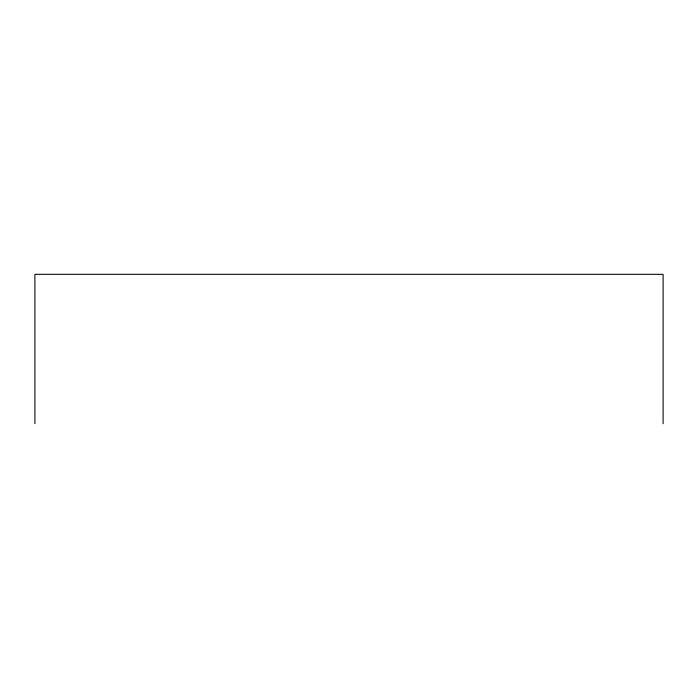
<?xml version="1.0" encoding="UTF-8"?>
<svg xmlns="http://www.w3.org/2000/svg" width="698" height="698" viewBox="0 0 698 698"><rect width="100%" height="100%" fill="white"/><g stroke="black" fill="none" stroke-linecap="round" stroke-linejoin="round"><path stroke-width="1.05" d="M663.1 423.686L663.1 274.314L34.9 274.314L34.9 423.686"/></g></svg>
